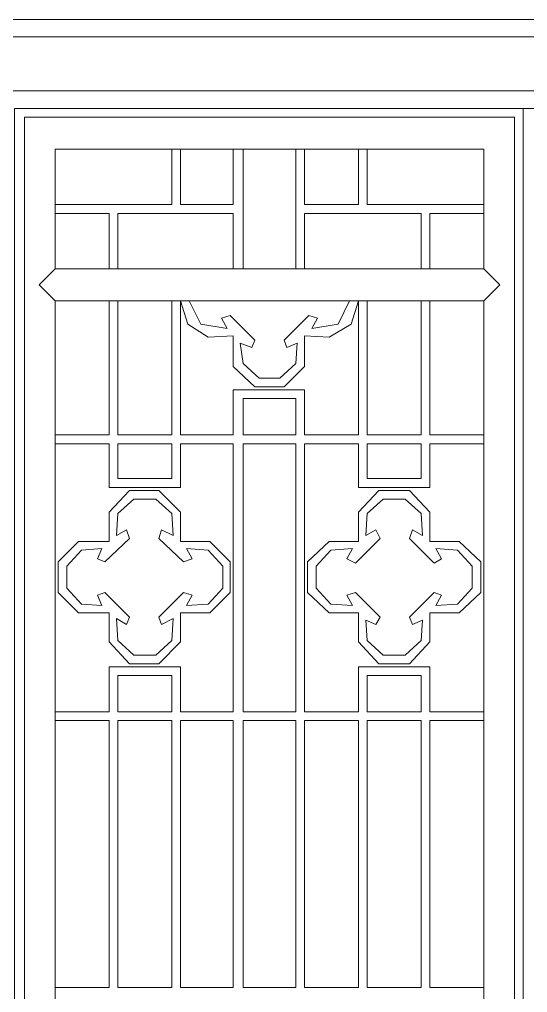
# Model space of a CAD drawing. Header units: centimetres. Extents: x -8.3 to 8.1, y -9.9 to 10.
# Drawn here: x -2.48 to 2.4, y 0.69 to 10.04 of the extents above; entities that cross this region are included whole.
import ezdxf

# ---------------------------------------------------------------- set-up
doc = ezdxf.new("R2010")
doc.units = ezdxf.units.CM
doc.header["$MEASUREMENT"] = 0
doc.layers.add('layer 1', color=7, linetype='Continuous')

msp = doc.modelspace()

# ---------------------------------------------------------------- linework, layer by layer
at = {"layer": 'layer 1', "color": 250, "lineweight": 0}
for points, knots in [([(-8.2709, 10.03655), (-8.2709, 10.03655), (8.09204, 10.03655), (8.09204, 10.03655), (8.09204, 10.03655), (8.09204, 10.03655), (8.09204, -9.85386), (8.09204, -9.85386), (8.09204, -9.85386), (8.09204, -9.85386), (-8.2709, -9.85386), (-8.2709, -9.85386), (-8.2709, -9.85386), (-8.2709, -9.85386), (-8.2709, 10.03655), (-8.2709, 10.03655)], [0, 0, 0, 0, 0.25, 0.25, 0.25, 0.25, 0.5, 0.5, 0.5, 0.5, 0.75, 0.75, 0.75, 0.75, 1, 1, 1, 1]), ([(-8.08887, 9.86855), (-8.08887, 9.86855), (7.92404, 9.86855), (7.92404, 9.86855), (7.92404, 9.86855), (7.92404, 9.86855), (7.92404, -9.68586), (7.92404, -9.68586), (7.92404, -9.68586), (7.92404, -9.68586), (-8.08887, -9.68586), (-8.08887, -9.68586), (-8.08887, -9.68586), (-8.08887, -9.68586), (-8.08887, 9.86855), (-8.08887, 9.86855)], [0, 0, 0, 0, 0.25, 0.25, 0.25, 0.25, 0.5, 0.5, 0.5, 0.5, 0.75, 0.75, 0.75, 0.75, 1, 1, 1, 1]), ([(-7.58505, 9.3507), (-7.58505, 9.3507), (7.40619, 9.3507), (7.40619, 9.3507), (7.40619, 9.3507), (7.40619, 9.3507), (7.40619, -9.16783), (7.40619, -9.16783), (7.40619, -9.16783), (7.40619, -9.16783), (-7.58505, -9.16783), (-7.58505, -9.16783), (-7.58505, -9.16783), (-7.58505, -9.16783), (-7.58505, 9.3507), (-7.58505, 9.3507)], [0, 0, 0, 0, 0.25, 0.25, 0.25, 0.25, 0.5, 0.5, 0.5, 0.5, 0.75, 0.75, 0.75, 0.75, 1, 1, 1, 1]), ([(-2.53191, -9.00001), (-2.53191, -9.00001), (-2.53191, 9.1827), (-2.53191, 9.1827), (-2.53191, 9.1827), (-2.53191, 9.1827), (2.35323, 9.1827), (2.35323, 9.1827), (2.35323, 9.1827), (2.35323, 9.1827), (2.35323, -9.00001), (2.35323, -9.00001), (2.35323, -9.00001), (2.35323, -9.00001), (-2.53191, -9.00001), (-2.53191, -9.00001)], [0, 0, 0, 0, 0.25, 0.25, 0.25, 0.25, 0.5, 0.5, 0.5, 0.5, 0.75, 0.75, 0.75, 0.75, 1, 1, 1, 1]), ([(7.23819, -9.00001), (7.23819, -9.00001), (7.23819, 9.1827), (7.23819, 9.1827), (7.23819, 9.1827), (7.23819, 9.1827), (2.35323, 9.1827), (2.35323, 9.1827), (2.35323, 9.1827), (2.35323, 9.1827), (2.35323, -9.00001), (2.35323, -9.00001), (2.35323, -9.00001), (2.35323, -9.00001), (7.23819, -9.00001), (7.23819, -9.00001)], [0, 0, 0, 0, 0.25, 0.25, 0.25, 0.25, 0.5, 0.5, 0.5, 0.5, 0.75, 0.75, 0.75, 0.75, 1, 1, 1, 1]), ([(2.26923, -8.91601), (2.26923, -8.91601), (-2.43388, -8.91601), (-2.43388, -8.91601), (-2.43388, -8.91601), (-2.43388, -8.91601), (-2.43388, 9.0987), (-2.43388, 9.0987), (-2.43388, 9.0987), (-2.43388, 9.0987), (2.26923, 9.0987), (2.26923, 9.0987), (2.26923, 9.0987), (2.26923, 9.0987), (2.26923, -8.91601), (2.26923, -8.91601)], [0, 0, 0, 0, 0.25, 0.25, 0.25, 0.25, 0.5, 0.5, 0.5, 0.5, 0.75, 0.75, 0.75, 0.75, 1, 1, 1, 1]), ([(-1.02027, 8.79076), (-1.02027, 8.79076), (-1.02027, 8.25888), (-1.02027, 8.25888), (-1.02027, 8.25888), (-1.02027, 8.25888), (-2.13997, 8.25888), (-2.13997, 8.25888)], [0, 0, 0, 0, 0.5, 0.5, 0.5, 0.5, 1, 1, 1, 1]), ([(-2.13997, 8.79076), (-2.13997, 8.79076), (1.97514, 8.79076), (1.97514, 8.79076), (1.97514, 8.79076), (1.97514, 8.79076), (1.97514, 7.643), (1.97514, 7.643), (1.97514, 7.643), (1.97514, 7.643), (-2.13997, 7.643), (-2.13997, 7.643), (-2.13997, 7.643), (-2.13997, 7.643), (-2.13997, 8.79076), (-2.13997, 8.79076)], [0, 0, 0, 0, 0.25, 0.25, 0.25, 0.25, 0.5, 0.5, 0.5, 0.5, 0.75, 0.75, 0.75, 0.75, 1, 1, 1, 1]), ([(-0.43227, 8.79076), (-0.43227, 8.79076), (-0.43227, 8.25888), (-0.43227, 8.25888), (-0.43227, 8.25888), (-0.43227, 8.25888), (-0.93627, 8.25888), (-0.93627, 8.25888), (-0.93627, 8.25888), (-0.93627, 8.25888), (-0.93627, 8.79076), (-0.93627, 8.79076)], [0, 0, 0, 0, 0.3333333, 0.3333333, 0.3333333, 0.3333333, 0.6666667, 0.6666667, 0.6666667, 0.6666667, 1, 1, 1, 1]), ([(0.25359, 8.79076), (0.25359, 8.79076), (0.25359, 8.25888), (0.25359, 8.25888), (0.25359, 8.25888), (0.25359, 8.25888), (0.77144, 8.25888), (0.77144, 8.25888), (0.77144, 8.25888), (0.77144, 8.25888), (0.77144, 8.79076), (0.77144, 8.79076)], [0, 0, 0, 0, 0.3333333, 0.3333333, 0.3333333, 0.3333333, 0.6666667, 0.6666667, 0.6666667, 0.6666667, 1, 1, 1, 1]), ([(0.85544, 8.79076), (0.85544, 8.79076), (0.85544, 8.25888), (0.85544, 8.25888), (0.85544, 8.25888), (0.85544, 8.25888), (1.97514, 8.25888), (1.97514, 8.25888)], [0, 0, 0, 0, 0.5, 0.5, 0.5, 0.5, 1, 1, 1, 1]), ([(-1.62212, 7.643), (-1.62212, 7.643), (-1.62212, 8.17488), (-1.62212, 8.17488), (-1.62212, 8.17488), (-1.62212, 8.17488), (-2.13997, 8.17488), (-2.13997, 8.17488)], [0, 0, 0, 0, 0.5, 0.5, 0.5, 0.5, 1, 1, 1, 1]), ([(-0.43227, 7.643), (-0.43227, 7.643), (-0.43227, 8.17488), (-0.43227, 8.17488), (-0.43227, 8.17488), (-0.43227, 8.17488), (-1.53812, 8.17488), (-1.53812, 8.17488), (-1.53812, 8.17488), (-1.53812, 8.17488), (-1.53812, 7.643), (-1.53812, 7.643)], [0, 0, 0, 0, 0.3333333, 0.3333333, 0.3333333, 0.3333333, 0.6666667, 0.6666667, 0.6666667, 0.6666667, 1, 1, 1, 1]), ([(0.25359, 7.643), (0.25359, 7.643), (0.25359, 8.17488), (0.25359, 8.17488), (0.25359, 8.17488), (0.25359, 8.17488), (1.37329, 8.17488), (1.37329, 8.17488), (1.37329, 8.17488), (1.37329, 8.17488), (1.37329, 7.643), (1.37329, 7.643)], [0, 0, 0, 0, 0.3333333, 0.3333333, 0.3333333, 0.3333333, 0.6666667, 0.6666667, 0.6666667, 0.6666667, 1, 1, 1, 1]), ([(1.45729, 7.643), (1.45729, 7.643), (1.45729, 8.17488), (1.45729, 8.17488), (1.45729, 8.17488), (1.45729, 8.17488), (1.97514, 8.17488), (1.97514, 8.17488)], [0, 0, 0, 0, 0.5, 0.5, 0.5, 0.5, 1, 1, 1, 1]), ([(-2.13997, 7.643), (-2.13997, 7.643), (-2.29394, 7.48903), (-2.29394, 7.48903), (-2.29394, 7.48903), (-2.29394, 7.48903), (-2.13997, 7.33506), (-2.13997, 7.33506)], [0, 0, 0, 0, 0.5, 0.5, 0.5, 0.5, 1, 1, 1, 1]), ([(1.97514, 7.33506), (1.97514, 7.33506), (2.12929, 7.48903), (2.12929, 7.48903), (2.12929, 7.48903), (2.12929, 7.48903), (1.97514, 7.643), (1.97514, 7.643)], [0, 0, 0, 0, 0.5, 0.5, 0.5, 0.5, 1, 1, 1, 1]), ([(1.97514, 7.33506), (1.97514, 7.33506), (1.97514, -8.60807), (1.97514, -8.60807), (1.97514, -8.60807), (1.97514, -8.60807), (-2.13997, -8.60807), (-2.13997, -8.60807), (-2.13997, -8.60807), (-2.13997, -8.60807), (-2.13997, 7.33506), (-2.13997, 7.33506), (-2.13997, 7.33506), (-2.13997, 7.33506), (1.97514, 7.33506), (1.97514, 7.33506)], [0, 0, 0, 0, 0.25, 0.25, 0.25, 0.25, 0.5, 0.5, 0.5, 0.5, 0.75, 0.75, 0.75, 0.75, 1, 1, 1, 1]), ([(-1.62212, 7.33506), (-1.62212, 7.33506), (-1.62212, 6.04717), (-1.62212, 6.04717), (-1.62212, 6.04717), (-1.62212, 6.04717), (-2.13997, 6.04717), (-2.13997, 6.04717)], [0, 0, 0, 0, 0.5, 0.5, 0.5, 0.5, 1, 1, 1, 1]), ([(-1.02027, 7.33506), (-1.02027, 7.33506), (-1.02027, 6.04717), (-1.02027, 6.04717), (-1.02027, 6.04717), (-1.02027, 6.04717), (-1.53812, 6.04717), (-1.53812, 6.04717), (-1.53812, 6.04717), (-1.53812, 6.04717), (-1.53812, 7.33506), (-1.53812, 7.33506)], [0, 0, 0, 0, 0.3333333, 0.3333333, 0.3333333, 0.3333333, 0.6666667, 0.6666667, 0.6666667, 0.6666667, 1, 1, 1, 1]), ([(-0.93627, 7.33506), (-0.93627, 7.33506), (-0.8663, 7.11112), (-0.8663, 7.11112), (-0.8663, 7.11112), (-0.8663, 7.11112), (-0.67024, 6.98503), (-0.67024, 6.98503), (-0.67024, 6.98503), (-0.67024, 6.98503), (-0.43227, 6.99906), (-0.43227, 6.99906)], [0, 0, 0, 0, 0.3333333, 0.3333333, 0.3333333, 0.3333333, 0.6666667, 0.6666667, 0.6666667, 0.6666667, 1, 1, 1, 1]), ([(-0.93627, 7.33506), (-0.93627, 7.33506), (-0.93627, 6.04717), (-0.93627, 6.04717), (-0.93627, 6.04717), (-0.93627, 6.04717), (-0.43227, 6.04717), (-0.43227, 6.04717), (-0.43227, 6.04717), (-0.43227, 6.04717), (-0.43227, 6.4812), (-0.43227, 6.4812), (-0.43227, 6.4812), (-0.43227, 6.4812), (0.25359, 6.4812), (0.25359, 6.4812), (0.25359, 6.4812), (0.25359, 6.4812), (0.25359, 6.04717), (0.25359, 6.04717), (0.25359, 6.04717), (0.25359, 6.04717), (0.77144, 6.04717), (0.77144, 6.04717), (0.77144, 6.04717), (0.77144, 6.04717), (0.77144, 7.33506), (0.77144, 7.33506)], [0, 0, 0, 0, 0.1428571, 0.1428571, 0.1428571, 0.1428571, 0.2857143, 0.2857143, 0.2857143, 0.2857143, 0.4285714, 0.4285714, 0.4285714, 0.4285714, 0.5714286, 0.5714286, 0.5714286, 0.5714286, 0.7142857, 0.7142857, 0.7142857, 0.7142857, 0.8571429, 0.8571429, 0.8571429, 0.8571429, 1, 1, 1, 1]), ([(-0.85227, 7.33506), (-0.85227, 7.33506), (-0.74021, 7.11112), (-0.74021, 7.11112), (-0.74021, 7.11112), (-0.74021, 7.11112), (-0.48839, 7.06903), (-0.48839, 7.06903)], [0, 0, 0, 0, 0.5, 0.5, 0.5, 0.5, 1, 1, 1, 1]), ([(0.25359, 6.99906), (0.25359, 6.99906), (0.49156, 6.98503), (0.49156, 6.98503), (0.49156, 6.98503), (0.49156, 6.98503), (0.70147, 7.11112), (0.70147, 7.11112), (0.70147, 7.11112), (0.70147, 7.11112), (0.77144, 7.33506), (0.77144, 7.33506)], [0, 0, 0, 0, 0.3333333, 0.3333333, 0.3333333, 0.3333333, 0.6666667, 0.6666667, 0.6666667, 0.6666667, 1, 1, 1, 1]), ([(0.32356, 7.06903), (0.32356, 7.06903), (0.57556, 7.11112), (0.57556, 7.11112), (0.57556, 7.11112), (0.57556, 7.11112), (0.68744, 7.33506), (0.68744, 7.33506)], [0, 0, 0, 0, 0.5, 0.5, 0.5, 0.5, 1, 1, 1, 1]), ([(0.85544, 7.33506), (0.85544, 7.33506), (0.85544, 6.04717), (0.85544, 6.04717), (0.85544, 6.04717), (0.85544, 6.04717), (1.37329, 6.04717), (1.37329, 6.04717), (1.37329, 6.04717), (1.37329, 6.04717), (1.37329, 7.33506), (1.37329, 7.33506)], [0, 0, 0, 0, 0.3333333, 0.3333333, 0.3333333, 0.3333333, 0.6666667, 0.6666667, 0.6666667, 0.6666667, 1, 1, 1, 1]), ([(1.97514, 6.04717), (1.97514, 6.04717), (1.45729, 6.04717), (1.45729, 6.04717), (1.45729, 6.04717), (1.45729, 6.04717), (1.45729, 7.33506), (1.45729, 7.33506)], [0, 0, 0, 0, 0.5, 0.5, 0.5, 0.5, 1, 1, 1, 1]), ([(-0.36229, 6.92909), (-0.36229, 6.92909), (-0.25041, 6.88718), (-0.25041, 6.88718), (-0.25041, 6.88718), (-0.25041, 6.88718), (-0.22235, 6.95715), (-0.22235, 6.95715), (-0.22235, 6.95715), (-0.22235, 6.95715), (-0.46033, 7.19512), (-0.46033, 7.19512), (-0.46033, 7.19512), (-0.46033, 7.19512), (-0.54433, 7.16706), (-0.54433, 7.16706), (-0.54433, 7.16706), (-0.54433, 7.16706), (-0.48839, 7.06903), (-0.48839, 7.06903)], [0, 0, 0, 0, 0.2, 0.2, 0.2, 0.2, 0.4, 0.4, 0.4, 0.4, 0.6, 0.6, 0.6, 0.6, 0.8, 0.8, 0.8, 0.8, 1, 1, 1, 1]), ([(0.32356, 7.06903), (0.32356, 7.06903), (0.3795, 7.16706), (0.3795, 7.16706), (0.3795, 7.16706), (0.3795, 7.16706), (0.2955, 7.19512), (0.2955, 7.19512), (0.2955, 7.19512), (0.2955, 7.19512), (0.05753, 6.95715), (0.05753, 6.95715), (0.05753, 6.95715), (0.05753, 6.95715), (0.08559, 6.88718), (0.08559, 6.88718), (0.08559, 6.88718), (0.08559, 6.88718), (0.18362, 6.92909), (0.18362, 6.92909)], [0, 0, 0, 0, 0.2, 0.2, 0.2, 0.2, 0.4, 0.4, 0.4, 0.4, 0.6, 0.6, 0.6, 0.6, 0.8, 0.8, 0.8, 0.8, 1, 1, 1, 1]), ([(-0.43227, 6.99906), (-0.43227, 6.99906), (-0.43227, 6.70514), (-0.43227, 6.70514), (-0.43227, 6.70514), (-0.43227, 6.70514), (-0.22235, 6.50908), (-0.22235, 6.50908), (-0.22235, 6.50908), (-0.22235, 6.50908), (0.05753, 6.50908), (0.05753, 6.50908), (0.05753, 6.50908), (0.05753, 6.50908), (0.25359, 6.70514), (0.25359, 6.70514), (0.25359, 6.70514), (0.25359, 6.70514), (0.25359, 6.99906), (0.25359, 6.99906)], [0, 0, 0, 0, 0.2, 0.2, 0.2, 0.2, 0.4, 0.4, 0.4, 0.4, 0.6, 0.6, 0.6, 0.6, 0.8, 0.8, 0.8, 0.8, 1, 1, 1, 1]), ([(-0.36229, 6.92909), (-0.36229, 6.92909), (-0.33441, 6.7332), (-0.33441, 6.7332), (-0.33441, 6.7332), (-0.33441, 6.7332), (-0.18044, 6.59308), (-0.18044, 6.59308), (-0.18044, 6.59308), (-0.18044, 6.59308), (0.01562, 6.59308), (0.01562, 6.59308), (0.01562, 6.59308), (0.01562, 6.59308), (0.16959, 6.7332), (0.16959, 6.7332), (0.16959, 6.7332), (0.16959, 6.7332), (0.18362, 6.92909), (0.18362, 6.92909)], [0, 0, 0, 0, 0.2, 0.2, 0.2, 0.2, 0.4, 0.4, 0.4, 0.4, 0.6, 0.6, 0.6, 0.6, 0.8, 0.8, 0.8, 0.8, 1, 1, 1, 1]), ([(0.16959, 6.3972), (0.16959, 6.3972), (0.16959, 6.04717), (0.16959, 6.04717), (0.16959, 6.04717), (0.16959, 6.04717), (-0.33441, 6.04717), (-0.33441, 6.04717), (-0.33441, 6.04717), (-0.33441, 6.04717), (-0.33441, 6.3972), (-0.33441, 6.3972), (-0.33441, 6.3972), (-0.33441, 6.3972), (0.16959, 6.3972), (0.16959, 6.3972)], [0, 0, 0, 0, 0.25, 0.25, 0.25, 0.25, 0.5, 0.5, 0.5, 0.5, 0.75, 0.75, 0.75, 0.75, 1, 1, 1, 1]), ([(-2.13997, 5.96335), (-2.13997, 5.96335), (-1.62212, 5.96335), (-1.62212, 5.96335), (-1.62212, 5.96335), (-1.62212, 5.96335), (-1.62212, 5.54335), (-1.62212, 5.54335), (-1.62212, 5.54335), (-1.62212, 5.54335), (-0.93627, 5.54335), (-0.93627, 5.54335), (-0.93627, 5.54335), (-0.93627, 5.54335), (-0.93627, 5.96335), (-0.93627, 5.96335), (-0.93627, 5.96335), (-0.93627, 5.96335), (-0.43227, 5.96335), (-0.43227, 5.96335), (-0.43227, 5.96335), (-0.43227, 5.96335), (-0.43227, 3.38777), (-0.43227, 3.38777), (-0.43227, 3.38777), (-0.43227, 3.38777), (-0.93627, 3.38777), (-0.93627, 3.38777), (-0.93627, 3.38777), (-0.93627, 3.38777), (-0.93627, 3.82162), (-0.93627, 3.82162), (-0.93627, 3.82162), (-0.93627, 3.82162), (-1.62212, 3.82162), (-1.62212, 3.82162), (-1.62212, 3.82162), (-1.62212, 3.82162), (-1.62212, 3.38777), (-1.62212, 3.38777), (-1.62212, 3.38777), (-1.62212, 3.38777), (-2.13997, 3.38777), (-2.13997, 3.38777)], [0, 0, 0, 0, 0.0909091, 0.0909091, 0.0909091, 0.0909091, 0.1818182, 0.1818182, 0.1818182, 0.1818182, 0.2727273, 0.2727273, 0.2727273, 0.2727273, 0.3636364, 0.3636364, 0.3636364, 0.3636364, 0.4545455, 0.4545455, 0.4545455, 0.4545455, 0.5454545, 0.5454545, 0.5454545, 0.5454545, 0.6363636, 0.6363636, 0.6363636, 0.6363636, 0.7272727, 0.7272727, 0.7272727, 0.7272727, 0.8181818, 0.8181818, 0.8181818, 0.8181818, 0.9090909, 0.9090909, 0.9090909, 0.9090909, 1, 1, 1, 1]), ([(-1.02027, 5.96335), (-1.02027, 5.96335), (-1.02027, 5.62735), (-1.02027, 5.62735), (-1.02027, 5.62735), (-1.02027, 5.62735), (-1.53812, 5.62735), (-1.53812, 5.62735), (-1.53812, 5.62735), (-1.53812, 5.62735), (-1.53812, 5.96335), (-1.53812, 5.96335), (-1.53812, 5.96335), (-1.53812, 5.96335), (-1.02027, 5.96335), (-1.02027, 5.96335)], [0, 0, 0, 0, 0.25, 0.25, 0.25, 0.25, 0.5, 0.5, 0.5, 0.5, 0.75, 0.75, 0.75, 0.75, 1, 1, 1, 1]), ([(0.16959, 5.96335), (0.16959, 5.96335), (0.16959, 3.38777), (0.16959, 3.38777), (0.16959, 3.38777), (0.16959, 3.38777), (-0.33441, 3.38777), (-0.33441, 3.38777), (-0.33441, 3.38777), (-0.33441, 3.38777), (-0.33441, 5.96335), (-0.33441, 5.96335), (-0.33441, 5.96335), (-0.33441, 5.96335), (0.16959, 5.96335), (0.16959, 5.96335)], [0, 0, 0, 0, 0.25, 0.25, 0.25, 0.25, 0.5, 0.5, 0.5, 0.5, 0.75, 0.75, 0.75, 0.75, 1, 1, 1, 1]), ([(1.97514, 3.38777), (1.97514, 3.38777), (1.45729, 3.38777), (1.45729, 3.38777), (1.45729, 3.38777), (1.45729, 3.38777), (1.45729, 3.82162), (1.45729, 3.82162), (1.45729, 3.82162), (1.45729, 3.82162), (0.77144, 3.82162), (0.77144, 3.82162), (0.77144, 3.82162), (0.77144, 3.82162), (0.77144, 3.38777), (0.77144, 3.38777), (0.77144, 3.38777), (0.77144, 3.38777), (0.25359, 3.38777), (0.25359, 3.38777), (0.25359, 3.38777), (0.25359, 3.38777), (0.25359, 5.96335), (0.25359, 5.96335), (0.25359, 5.96335), (0.25359, 5.96335), (0.77144, 5.96335), (0.77144, 5.96335), (0.77144, 5.96335), (0.77144, 5.96335), (0.77144, 5.54335), (0.77144, 5.54335), (0.77144, 5.54335), (0.77144, 5.54335), (1.45729, 5.54335), (1.45729, 5.54335), (1.45729, 5.54335), (1.45729, 5.54335), (1.45729, 5.96335), (1.45729, 5.96335), (1.45729, 5.96335), (1.45729, 5.96335), (1.97514, 5.96335), (1.97514, 5.96335)], [0, 0, 0, 0, 0.0909091, 0.0909091, 0.0909091, 0.0909091, 0.1818182, 0.1818182, 0.1818182, 0.1818182, 0.2727273, 0.2727273, 0.2727273, 0.2727273, 0.3636364, 0.3636364, 0.3636364, 0.3636364, 0.4545455, 0.4545455, 0.4545455, 0.4545455, 0.5454545, 0.5454545, 0.5454545, 0.5454545, 0.6363636, 0.6363636, 0.6363636, 0.6363636, 0.7272727, 0.7272727, 0.7272727, 0.7272727, 0.8181818, 0.8181818, 0.8181818, 0.8181818, 0.9090909, 0.9090909, 0.9090909, 0.9090909, 1, 1, 1, 1]), ([(0.85544, 5.62735), (0.85544, 5.62735), (1.37329, 5.62735), (1.37329, 5.62735), (1.37329, 5.62735), (1.37329, 5.62735), (1.37329, 5.96335), (1.37329, 5.96335), (1.37329, 5.96335), (1.37329, 5.96335), (0.85544, 5.96335), (0.85544, 5.96335), (0.85544, 5.96335), (0.85544, 5.96335), (0.85544, 5.62735), (0.85544, 5.62735)], [0, 0, 0, 0, 0.25, 0.25, 0.25, 0.25, 0.5, 0.5, 0.5, 0.5, 0.75, 0.75, 0.75, 0.75, 1, 1, 1, 1]), ([(-0.93627, 5.0255), (-0.93627, 5.0255), (-0.93627, 5.30538), (-0.93627, 5.30538), (-0.93627, 5.30538), (-0.93627, 5.30538), (-1.14618, 5.51529), (-1.14618, 5.51529), (-1.14618, 5.51529), (-1.14618, 5.51529), (-1.42606, 5.51529), (-1.42606, 5.51529), (-1.42606, 5.51529), (-1.42606, 5.51529), (-1.62212, 5.30538), (-1.62212, 5.30538), (-1.62212, 5.30538), (-1.62212, 5.30538), (-1.62212, 5.0255), (-1.62212, 5.0255)], [0, 0, 0, 0, 0.2, 0.2, 0.2, 0.2, 0.4, 0.4, 0.4, 0.4, 0.6, 0.6, 0.6, 0.6, 0.8, 0.8, 0.8, 0.8, 1, 1, 1, 1]), ([(1.45729, 5.0255), (1.45729, 5.0255), (1.45729, 5.30538), (1.45729, 5.30538), (1.45729, 5.30538), (1.45729, 5.30538), (1.26141, 5.51529), (1.26141, 5.51529), (1.26141, 5.51529), (1.26141, 5.51529), (0.9675, 5.51529), (0.9675, 5.51529), (0.9675, 5.51529), (0.9675, 5.51529), (0.77144, 5.30538), (0.77144, 5.30538), (0.77144, 5.30538), (0.77144, 5.30538), (0.77144, 5.0255), (0.77144, 5.0255)], [0, 0, 0, 0, 0.2, 0.2, 0.2, 0.2, 0.4, 0.4, 0.4, 0.4, 0.6, 0.6, 0.6, 0.6, 0.8, 0.8, 0.8, 0.8, 1, 1, 1, 1]), ([(-1.00624, 5.08144), (-1.00624, 5.08144), (-1.02027, 5.29135), (-1.02027, 5.29135), (-1.02027, 5.29135), (-1.02027, 5.29135), (-1.17424, 5.43129), (-1.17424, 5.43129), (-1.17424, 5.43129), (-1.17424, 5.43129), (-1.38415, 5.43129), (-1.38415, 5.43129), (-1.38415, 5.43129), (-1.38415, 5.43129), (-1.53812, 5.29135), (-1.53812, 5.29135), (-1.53812, 5.29135), (-1.53812, 5.29135), (-1.55215, 5.08144), (-1.55215, 5.08144)], [0, 0, 0, 0, 0.2, 0.2, 0.2, 0.2, 0.4, 0.4, 0.4, 0.4, 0.6, 0.6, 0.6, 0.6, 0.8, 0.8, 0.8, 0.8, 1, 1, 1, 1]), ([(1.38732, 5.08144), (1.38732, 5.08144), (1.37329, 5.29135), (1.37329, 5.29135), (1.37329, 5.29135), (1.37329, 5.29135), (1.21932, 5.43129), (1.21932, 5.43129), (1.21932, 5.43129), (1.21932, 5.43129), (1.00941, 5.43129), (1.00941, 5.43129), (1.00941, 5.43129), (1.00941, 5.43129), (0.85544, 5.29135), (0.85544, 5.29135), (0.85544, 5.29135), (0.85544, 5.29135), (0.84141, 5.08144), (0.84141, 5.08144)], [0, 0, 0, 0, 0.2, 0.2, 0.2, 0.2, 0.4, 0.4, 0.4, 0.4, 0.6, 0.6, 0.6, 0.6, 0.8, 0.8, 0.8, 0.8, 1, 1, 1, 1]), ([(-1.69209, 4.95553), (-1.69209, 4.95553), (-1.734, 4.8575), (-1.734, 4.8575), (-1.734, 4.8575), (-1.734, 4.8575), (-1.66403, 4.82944), (-1.66403, 4.82944), (-1.66403, 4.82944), (-1.66403, 4.82944), (-1.42606, 5.05338), (-1.42606, 5.05338), (-1.42606, 5.05338), (-1.42606, 5.05338), (-1.45412, 5.13738), (-1.45412, 5.13738), (-1.45412, 5.13738), (-1.45412, 5.13738), (-1.55215, 5.08144), (-1.55215, 5.08144)], [0, 0, 0, 0, 0.2, 0.2, 0.2, 0.2, 0.4, 0.4, 0.4, 0.4, 0.6, 0.6, 0.6, 0.6, 0.8, 0.8, 0.8, 0.8, 1, 1, 1, 1]), ([(-1.00624, 5.08144), (-1.00624, 5.08144), (-1.11812, 5.13738), (-1.11812, 5.13738), (-1.11812, 5.13738), (-1.11812, 5.13738), (-1.14618, 5.05338), (-1.14618, 5.05338), (-1.14618, 5.05338), (-1.14618, 5.05338), (-0.90821, 4.82944), (-0.90821, 4.82944), (-0.90821, 4.82944), (-0.90821, 4.82944), (-0.82421, 4.8575), (-0.82421, 4.8575), (-0.82421, 4.8575), (-0.82421, 4.8575), (-0.88033, 4.95553), (-0.88033, 4.95553)], [0, 0, 0, 0, 0.2, 0.2, 0.2, 0.2, 0.4, 0.4, 0.4, 0.4, 0.6, 0.6, 0.6, 0.6, 0.8, 0.8, 0.8, 0.8, 1, 1, 1, 1]), ([(0.7155, 4.95553), (0.7155, 4.95553), (0.65956, 4.8575), (0.65956, 4.8575), (0.65956, 4.8575), (0.65956, 4.8575), (0.74338, 4.81541), (0.74338, 4.81541), (0.74338, 4.81541), (0.74338, 4.81541), (0.98135, 5.05338), (0.98135, 5.05338), (0.98135, 5.05338), (0.98135, 5.05338), (0.93944, 5.13738), (0.93944, 5.13738), (0.93944, 5.13738), (0.93944, 5.13738), (0.84141, 5.08144), (0.84141, 5.08144)], [0, 0, 0, 0, 0.2, 0.2, 0.2, 0.2, 0.4, 0.4, 0.4, 0.4, 0.6, 0.6, 0.6, 0.6, 0.8, 0.8, 0.8, 0.8, 1, 1, 1, 1]), ([(1.38732, 5.08144), (1.38732, 5.08144), (1.28929, 5.13738), (1.28929, 5.13738), (1.28929, 5.13738), (1.28929, 5.13738), (1.26141, 5.05338), (1.26141, 5.05338), (1.26141, 5.05338), (1.26141, 5.05338), (1.49938, 4.81541), (1.49938, 4.81541), (1.49938, 4.81541), (1.49938, 4.81541), (1.56935, 4.8575), (1.56935, 4.8575), (1.56935, 4.8575), (1.56935, 4.8575), (1.51323, 4.95553), (1.51323, 4.95553)], [0, 0, 0, 0, 0.2, 0.2, 0.2, 0.2, 0.4, 0.4, 0.4, 0.4, 0.6, 0.6, 0.6, 0.6, 0.8, 0.8, 0.8, 0.8, 1, 1, 1, 1]), ([(-1.62212, 5.0255), (-1.62212, 5.0255), (-1.91603, 5.0255), (-1.91603, 5.0255), (-1.91603, 5.0255), (-1.91603, 5.0255), (-2.11209, 4.82944), (-2.11209, 4.82944), (-2.11209, 4.82944), (-2.11209, 4.82944), (-2.11209, 4.53553), (-2.11209, 4.53553), (-2.11209, 4.53553), (-2.11209, 4.53553), (-1.91603, 4.33965), (-1.91603, 4.33965), (-1.91603, 4.33965), (-1.91603, 4.33965), (-1.62212, 4.33965), (-1.62212, 4.33965)], [0, 0, 0, 0, 0.2, 0.2, 0.2, 0.2, 0.4, 0.4, 0.4, 0.4, 0.6, 0.6, 0.6, 0.6, 0.8, 0.8, 0.8, 0.8, 1, 1, 1, 1]), ([(-1.69209, 4.95553), (-1.69209, 4.95553), (-1.88797, 4.9415), (-1.88797, 4.9415), (-1.88797, 4.9415), (-1.88797, 4.9415), (-2.02809, 4.78753), (-2.02809, 4.78753), (-2.02809, 4.78753), (-2.02809, 4.78753), (-2.02809, 4.57744), (-2.02809, 4.57744), (-2.02809, 4.57744), (-2.02809, 4.57744), (-1.88797, 4.42347), (-1.88797, 4.42347), (-1.88797, 4.42347), (-1.88797, 4.42347), (-1.69209, 4.40962), (-1.69209, 4.40962)], [0, 0, 0, 0, 0.2, 0.2, 0.2, 0.2, 0.4, 0.4, 0.4, 0.4, 0.6, 0.6, 0.6, 0.6, 0.8, 0.8, 0.8, 0.8, 1, 1, 1, 1]), ([(-0.93627, 4.33965), (-0.93627, 4.33965), (-0.65621, 4.33965), (-0.65621, 4.33965), (-0.65621, 4.33965), (-0.65621, 4.33965), (-0.46033, 4.53553), (-0.46033, 4.53553), (-0.46033, 4.53553), (-0.46033, 4.53553), (-0.46033, 4.82944), (-0.46033, 4.82944), (-0.46033, 4.82944), (-0.46033, 4.82944), (-0.65621, 5.0255), (-0.65621, 5.0255), (-0.65621, 5.0255), (-0.65621, 5.0255), (-0.93627, 5.0255), (-0.93627, 5.0255)], [0, 0, 0, 0, 0.2, 0.2, 0.2, 0.2, 0.4, 0.4, 0.4, 0.4, 0.6, 0.6, 0.6, 0.6, 0.8, 0.8, 0.8, 0.8, 1, 1, 1, 1]), ([(-0.88033, 4.40962), (-0.88033, 4.40962), (-0.67024, 4.42347), (-0.67024, 4.42347), (-0.67024, 4.42347), (-0.67024, 4.42347), (-0.5303, 4.57744), (-0.5303, 4.57744), (-0.5303, 4.57744), (-0.5303, 4.57744), (-0.5303, 4.78753), (-0.5303, 4.78753), (-0.5303, 4.78753), (-0.5303, 4.78753), (-0.67024, 4.9415), (-0.67024, 4.9415), (-0.67024, 4.9415), (-0.67024, 4.9415), (-0.88033, 4.95553), (-0.88033, 4.95553)], [0, 0, 0, 0, 0.2, 0.2, 0.2, 0.2, 0.4, 0.4, 0.4, 0.4, 0.6, 0.6, 0.6, 0.6, 0.8, 0.8, 0.8, 0.8, 1, 1, 1, 1]), ([(0.77144, 5.0255), (0.77144, 5.0255), (0.49156, 5.0255), (0.49156, 5.0255), (0.49156, 5.0255), (0.49156, 5.0255), (0.28147, 4.82944), (0.28147, 4.82944), (0.28147, 4.82944), (0.28147, 4.82944), (0.28147, 4.53553), (0.28147, 4.53553), (0.28147, 4.53553), (0.28147, 4.53553), (0.49156, 4.33965), (0.49156, 4.33965), (0.49156, 4.33965), (0.49156, 4.33965), (0.77144, 4.33965), (0.77144, 4.33965)], [0, 0, 0, 0, 0.2, 0.2, 0.2, 0.2, 0.4, 0.4, 0.4, 0.4, 0.6, 0.6, 0.6, 0.6, 0.8, 0.8, 0.8, 0.8, 1, 1, 1, 1]), ([(0.7155, 4.95553), (0.7155, 4.95553), (0.50559, 4.9415), (0.50559, 4.9415), (0.50559, 4.9415), (0.50559, 4.9415), (0.36547, 4.78753), (0.36547, 4.78753), (0.36547, 4.78753), (0.36547, 4.78753), (0.36547, 4.57744), (0.36547, 4.57744), (0.36547, 4.57744), (0.36547, 4.57744), (0.50559, 4.42347), (0.50559, 4.42347), (0.50559, 4.42347), (0.50559, 4.42347), (0.7155, 4.40962), (0.7155, 4.40962)], [0, 0, 0, 0, 0.2, 0.2, 0.2, 0.2, 0.4, 0.4, 0.4, 0.4, 0.6, 0.6, 0.6, 0.6, 0.8, 0.8, 0.8, 0.8, 1, 1, 1, 1]), ([(1.45729, 4.33965), (1.45729, 4.33965), (1.73735, 4.33965), (1.73735, 4.33965), (1.73735, 4.33965), (1.73735, 4.33965), (1.94726, 4.53553), (1.94726, 4.53553), (1.94726, 4.53553), (1.94726, 4.53553), (1.94726, 4.82944), (1.94726, 4.82944), (1.94726, 4.82944), (1.94726, 4.82944), (1.73735, 5.0255), (1.73735, 5.0255), (1.73735, 5.0255), (1.73735, 5.0255), (1.45729, 5.0255), (1.45729, 5.0255)], [0, 0, 0, 0, 0.2, 0.2, 0.2, 0.2, 0.4, 0.4, 0.4, 0.4, 0.6, 0.6, 0.6, 0.6, 0.8, 0.8, 0.8, 0.8, 1, 1, 1, 1]), ([(1.51323, 4.40962), (1.51323, 4.40962), (1.72332, 4.42347), (1.72332, 4.42347), (1.72332, 4.42347), (1.72332, 4.42347), (1.86326, 4.57744), (1.86326, 4.57744), (1.86326, 4.57744), (1.86326, 4.57744), (1.86326, 4.78753), (1.86326, 4.78753), (1.86326, 4.78753), (1.86326, 4.78753), (1.72332, 4.9415), (1.72332, 4.9415), (1.72332, 4.9415), (1.72332, 4.9415), (1.51323, 4.95553), (1.51323, 4.95553)], [0, 0, 0, 0, 0.2, 0.2, 0.2, 0.2, 0.4, 0.4, 0.4, 0.4, 0.6, 0.6, 0.6, 0.6, 0.8, 0.8, 0.8, 0.8, 1, 1, 1, 1]), ([(-1.55215, 4.28353), (-1.55215, 4.28353), (-1.45412, 4.22759), (-1.45412, 4.22759), (-1.45412, 4.22759), (-1.45412, 4.22759), (-1.42606, 4.29756), (-1.42606, 4.29756), (-1.42606, 4.29756), (-1.42606, 4.29756), (-1.66403, 4.53553), (-1.66403, 4.53553), (-1.66403, 4.53553), (-1.66403, 4.53553), (-1.734, 4.50747), (-1.734, 4.50747), (-1.734, 4.50747), (-1.734, 4.50747), (-1.69209, 4.40962), (-1.69209, 4.40962)], [0, 0, 0, 0, 0.2, 0.2, 0.2, 0.2, 0.4, 0.4, 0.4, 0.4, 0.6, 0.6, 0.6, 0.6, 0.8, 0.8, 0.8, 0.8, 1, 1, 1, 1]), ([(-0.88033, 4.40962), (-0.88033, 4.40962), (-0.82421, 4.50747), (-0.82421, 4.50747), (-0.82421, 4.50747), (-0.82421, 4.50747), (-0.90821, 4.53553), (-0.90821, 4.53553), (-0.90821, 4.53553), (-0.90821, 4.53553), (-1.14618, 4.29756), (-1.14618, 4.29756), (-1.14618, 4.29756), (-1.14618, 4.29756), (-1.11812, 4.22759), (-1.11812, 4.22759), (-1.11812, 4.22759), (-1.11812, 4.22759), (-1.00624, 4.28353), (-1.00624, 4.28353)], [0, 0, 0, 0, 0.2, 0.2, 0.2, 0.2, 0.4, 0.4, 0.4, 0.4, 0.6, 0.6, 0.6, 0.6, 0.8, 0.8, 0.8, 0.8, 1, 1, 1, 1]), ([(0.84141, 4.2695), (0.84141, 4.2695), (0.93944, 4.22759), (0.93944, 4.22759), (0.93944, 4.22759), (0.93944, 4.22759), (0.98135, 4.29756), (0.98135, 4.29756), (0.98135, 4.29756), (0.98135, 4.29756), (0.74338, 4.53553), (0.74338, 4.53553), (0.74338, 4.53553), (0.74338, 4.53553), (0.65956, 4.50747), (0.65956, 4.50747), (0.65956, 4.50747), (0.65956, 4.50747), (0.7155, 4.40962), (0.7155, 4.40962)], [0, 0, 0, 0, 0.2, 0.2, 0.2, 0.2, 0.4, 0.4, 0.4, 0.4, 0.6, 0.6, 0.6, 0.6, 0.8, 0.8, 0.8, 0.8, 1, 1, 1, 1]), ([(1.51323, 4.40962), (1.51323, 4.40962), (1.56935, 4.50747), (1.56935, 4.50747), (1.56935, 4.50747), (1.56935, 4.50747), (1.49938, 4.53553), (1.49938, 4.53553), (1.49938, 4.53553), (1.49938, 4.53553), (1.26141, 4.29756), (1.26141, 4.29756), (1.26141, 4.29756), (1.26141, 4.29756), (1.28929, 4.22759), (1.28929, 4.22759), (1.28929, 4.22759), (1.28929, 4.22759), (1.38732, 4.2695), (1.38732, 4.2695)], [0, 0, 0, 0, 0.2, 0.2, 0.2, 0.2, 0.4, 0.4, 0.4, 0.4, 0.6, 0.6, 0.6, 0.6, 0.8, 0.8, 0.8, 0.8, 1, 1, 1, 1]), ([(-1.62212, 4.33965), (-1.62212, 4.33965), (-1.62212, 4.05959), (-1.62212, 4.05959), (-1.62212, 4.05959), (-1.62212, 4.05959), (-1.42606, 3.84968), (-1.42606, 3.84968), (-1.42606, 3.84968), (-1.42606, 3.84968), (-1.14618, 3.84968), (-1.14618, 3.84968), (-1.14618, 3.84968), (-1.14618, 3.84968), (-0.93627, 4.05959), (-0.93627, 4.05959), (-0.93627, 4.05959), (-0.93627, 4.05959), (-0.93627, 4.33965), (-0.93627, 4.33965)], [0, 0, 0, 0, 0.2, 0.2, 0.2, 0.2, 0.4, 0.4, 0.4, 0.4, 0.6, 0.6, 0.6, 0.6, 0.8, 0.8, 0.8, 0.8, 1, 1, 1, 1]), ([(0.77144, 4.33965), (0.77144, 4.33965), (0.77144, 4.05959), (0.77144, 4.05959), (0.77144, 4.05959), (0.77144, 4.05959), (0.9675, 3.84968), (0.9675, 3.84968), (0.9675, 3.84968), (0.9675, 3.84968), (1.26141, 3.84968), (1.26141, 3.84968), (1.26141, 3.84968), (1.26141, 3.84968), (1.45729, 4.05959), (1.45729, 4.05959), (1.45729, 4.05959), (1.45729, 4.05959), (1.45729, 4.33965), (1.45729, 4.33965)], [0, 0, 0, 0, 0.2, 0.2, 0.2, 0.2, 0.4, 0.4, 0.4, 0.4, 0.6, 0.6, 0.6, 0.6, 0.8, 0.8, 0.8, 0.8, 1, 1, 1, 1]), ([(-1.55215, 4.28353), (-1.55215, 4.28353), (-1.53812, 4.07362), (-1.53812, 4.07362), (-1.53812, 4.07362), (-1.53812, 4.07362), (-1.38415, 3.93368), (-1.38415, 3.93368), (-1.38415, 3.93368), (-1.38415, 3.93368), (-1.17424, 3.93368), (-1.17424, 3.93368), (-1.17424, 3.93368), (-1.17424, 3.93368), (-1.02027, 4.07362), (-1.02027, 4.07362), (-1.02027, 4.07362), (-1.02027, 4.07362), (-1.00624, 4.28353), (-1.00624, 4.28353)], [0, 0, 0, 0, 0.2, 0.2, 0.2, 0.2, 0.4, 0.4, 0.4, 0.4, 0.6, 0.6, 0.6, 0.6, 0.8, 0.8, 0.8, 0.8, 1, 1, 1, 1]), ([(0.84141, 4.2695), (0.84141, 4.2695), (0.85544, 4.07362), (0.85544, 4.07362), (0.85544, 4.07362), (0.85544, 4.07362), (1.00941, 3.93368), (1.00941, 3.93368), (1.00941, 3.93368), (1.00941, 3.93368), (1.21932, 3.93368), (1.21932, 3.93368), (1.21932, 3.93368), (1.21932, 3.93368), (1.37329, 4.07362), (1.37329, 4.07362), (1.37329, 4.07362), (1.37329, 4.07362), (1.38732, 4.2695), (1.38732, 4.2695)], [0, 0, 0, 0, 0.2, 0.2, 0.2, 0.2, 0.4, 0.4, 0.4, 0.4, 0.6, 0.6, 0.6, 0.6, 0.8, 0.8, 0.8, 0.8, 1, 1, 1, 1]), ([(-1.02027, 3.38777), (-1.02027, 3.38777), (-1.02027, 3.73762), (-1.02027, 3.73762), (-1.02027, 3.73762), (-1.02027, 3.73762), (-1.53812, 3.73762), (-1.53812, 3.73762), (-1.53812, 3.73762), (-1.53812, 3.73762), (-1.53812, 3.38777), (-1.53812, 3.38777), (-1.53812, 3.38777), (-1.53812, 3.38777), (-1.02027, 3.38777), (-1.02027, 3.38777)], [0, 0, 0, 0, 0.25, 0.25, 0.25, 0.25, 0.5, 0.5, 0.5, 0.5, 0.75, 0.75, 0.75, 0.75, 1, 1, 1, 1]), ([(0.85544, 3.73762), (0.85544, 3.73762), (1.37329, 3.73762), (1.37329, 3.73762), (1.37329, 3.73762), (1.37329, 3.73762), (1.37329, 3.38777), (1.37329, 3.38777), (1.37329, 3.38777), (1.37329, 3.38777), (0.85544, 3.38777), (0.85544, 3.38777), (0.85544, 3.38777), (0.85544, 3.38777), (0.85544, 3.73762), (0.85544, 3.73762)], [0, 0, 0, 0, 0.25, 0.25, 0.25, 0.25, 0.5, 0.5, 0.5, 0.5, 0.75, 0.75, 0.75, 0.75, 1, 1, 1, 1]), ([(-2.13997, 0.74221), (-2.13997, 0.74221), (-1.62212, 0.74221), (-1.62212, 0.74221), (-1.62212, 0.74221), (-1.62212, 0.74221), (-1.62212, 3.30377), (-1.62212, 3.30377), (-1.62212, 3.30377), (-1.62212, 3.30377), (-2.13997, 3.30377), (-2.13997, 3.30377)], [0, 0, 0, 0, 0.3333333, 0.3333333, 0.3333333, 0.3333333, 0.6666667, 0.6666667, 0.6666667, 0.6666667, 1, 1, 1, 1]), ([(-1.53812, 0.74221), (-1.53812, 0.74221), (-1.02027, 0.74221), (-1.02027, 0.74221), (-1.02027, 0.74221), (-1.02027, 0.74221), (-1.02027, 3.30377), (-1.02027, 3.30377), (-1.02027, 3.30377), (-1.02027, 3.30377), (-1.53812, 3.30377), (-1.53812, 3.30377), (-1.53812, 3.30377), (-1.53812, 3.30377), (-1.53812, 0.74221), (-1.53812, 0.74221)], [0, 0, 0, 0, 0.25, 0.25, 0.25, 0.25, 0.5, 0.5, 0.5, 0.5, 0.75, 0.75, 0.75, 0.75, 1, 1, 1, 1]), ([(-0.43227, 0.74221), (-0.43227, 0.74221), (-0.43227, 3.30377), (-0.43227, 3.30377), (-0.43227, 3.30377), (-0.43227, 3.30377), (-0.93627, 3.30377), (-0.93627, 3.30377), (-0.93627, 3.30377), (-0.93627, 3.30377), (-0.93627, 0.74221), (-0.93627, 0.74221), (-0.93627, 0.74221), (-0.93627, 0.74221), (-0.43227, 0.74221), (-0.43227, 0.74221)], [0, 0, 0, 0, 0.25, 0.25, 0.25, 0.25, 0.5, 0.5, 0.5, 0.5, 0.75, 0.75, 0.75, 0.75, 1, 1, 1, 1]), ([(-0.33441, 0.74221), (-0.33441, 0.74221), (0.16959, 0.74221), (0.16959, 0.74221), (0.16959, 0.74221), (0.16959, 0.74221), (0.16959, 3.30377), (0.16959, 3.30377), (0.16959, 3.30377), (0.16959, 3.30377), (-0.33441, 3.30377), (-0.33441, 3.30377), (-0.33441, 3.30377), (-0.33441, 3.30377), (-0.33441, 0.74221), (-0.33441, 0.74221)], [0, 0, 0, 0, 0.25, 0.25, 0.25, 0.25, 0.5, 0.5, 0.5, 0.5, 0.75, 0.75, 0.75, 0.75, 1, 1, 1, 1]), ([(0.77144, 0.74221), (0.77144, 0.74221), (0.77144, 3.30377), (0.77144, 3.30377), (0.77144, 3.30377), (0.77144, 3.30377), (0.25359, 3.30377), (0.25359, 3.30377), (0.25359, 3.30377), (0.25359, 3.30377), (0.25359, 0.74221), (0.25359, 0.74221), (0.25359, 0.74221), (0.25359, 0.74221), (0.77144, 0.74221), (0.77144, 0.74221)], [0, 0, 0, 0, 0.25, 0.25, 0.25, 0.25, 0.5, 0.5, 0.5, 0.5, 0.75, 0.75, 0.75, 0.75, 1, 1, 1, 1]), ([(0.85544, 0.74221), (0.85544, 0.74221), (0.85544, 3.30377), (0.85544, 3.30377), (0.85544, 3.30377), (0.85544, 3.30377), (1.37329, 3.30377), (1.37329, 3.30377), (1.37329, 3.30377), (1.37329, 3.30377), (1.37329, 0.74221), (1.37329, 0.74221), (1.37329, 0.74221), (1.37329, 0.74221), (0.85544, 0.74221), (0.85544, 0.74221)], [0, 0, 0, 0, 0.25, 0.25, 0.25, 0.25, 0.5, 0.5, 0.5, 0.5, 0.75, 0.75, 0.75, 0.75, 1, 1, 1, 1]), ([(1.97514, 3.30377), (1.97514, 3.30377), (1.45729, 3.30377), (1.45729, 3.30377), (1.45729, 3.30377), (1.45729, 3.30377), (1.45729, 0.74221), (1.45729, 0.74221), (1.45729, 0.74221), (1.45729, 0.74221), (1.97514, 0.74221), (1.97514, 0.74221)], [0, 0, 0, 0, 0.3333333, 0.3333333, 0.3333333, 0.3333333, 0.6666667, 0.6666667, 0.6666667, 0.6666667, 1, 1, 1, 1])]:
    msp.add_open_spline(points, degree=3, knots=knots, dxfattribs=at)
for points in [[(-0.33441, 7.643), (-0.33441, 7.643), (-0.33441, 8.79076), (-0.33441, 8.79076)], [(0.16959, 7.643), (0.16959, 7.643), (0.16959, 8.79076), (0.16959, 8.79076)]]:
    msp.add_open_spline(points, degree=3, dxfattribs=at)

doc.saveas('drawing.dxf')
